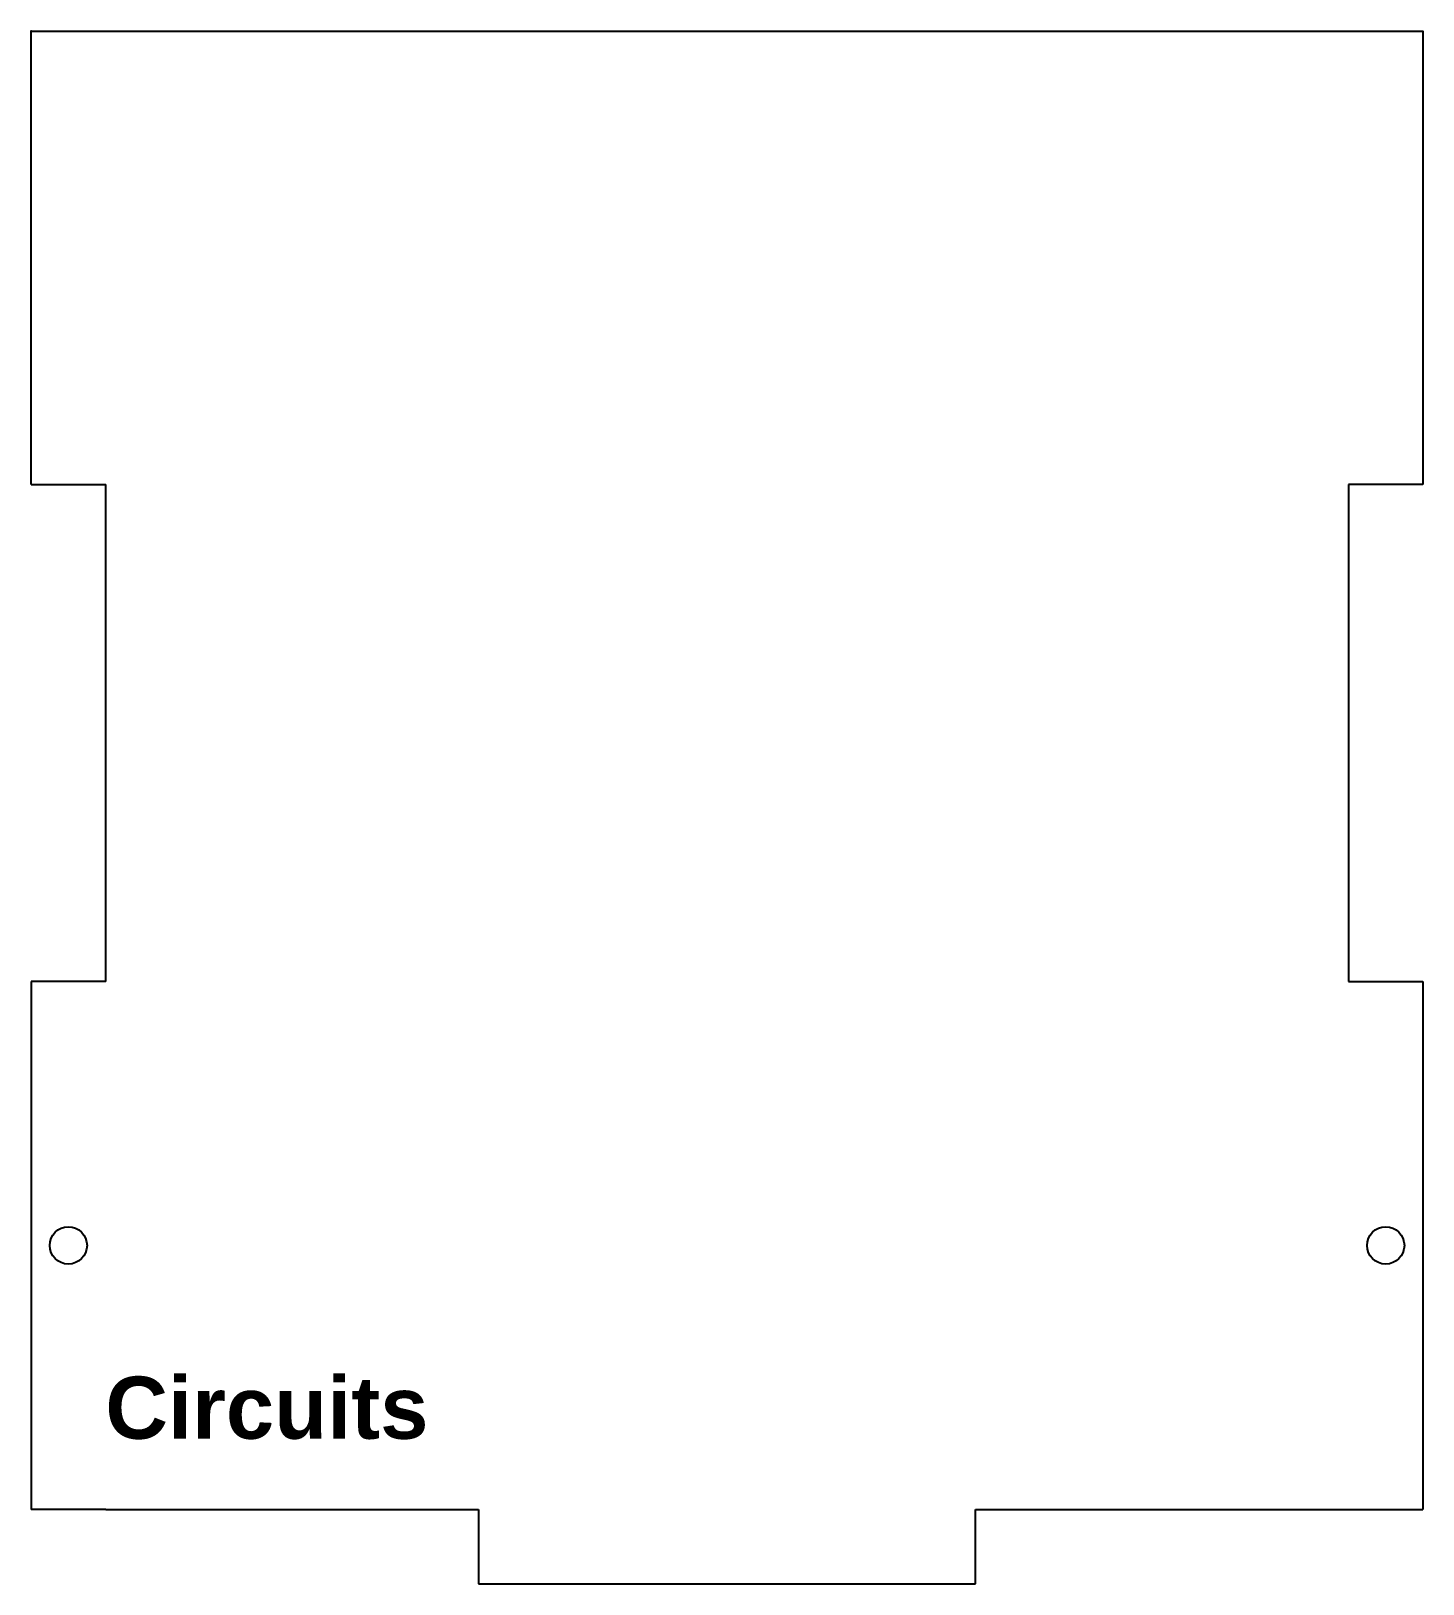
# Model space of a CAD drawing. Header units: millimetres. Extents: x 1233 to 1345, y 575 to 700.
import ezdxf

# ---------------------------------------------------------------- set-up
doc = ezdxf.new("R2010")
doc.units = ezdxf.units.MM
doc.layers.get('0').update_dxf_attribs({"color": 18, "true_color": 0x000000})
doc.layers.add('FabLab$CUT', color=18, linetype='Continuous', true_color=0x000000)
doc.styles.add('Arial Regular', font='')
doc.styles.get('Arial Regular').set_extended_font_data('Arial')

msp = doc.modelspace()

# ---------------------------------------------------------------- linework, layer by layer
at = {"layer": 'FabLab$CUT'}
for p, q in [((1232.86, 663.27), (1238.86, 663.27)), ((1238.86, 623.27), (1238.86, 663.27)), ((1341.86, 663.27), (1338.86, 663.27)), ((1338.86, 663.27), (1338.86, 623.27)), ((1344.86, 663.27), (1341.86, 663.27)), ((1238.86, 623.27), (1232.86, 623.27)), ((1232.86, 623.27), (1232.86, 580.77)), ((1338.86, 623.27), (1344.86, 623.27)), ((1344.86, 623.27), (1344.86, 580.77)), ((1238.86, 580.77), (1232.86, 580.77)), ((1238.86, 580.77), (1268.86, 580.77)), ((1268.86, 580.77), (1268.86, 574.77)), ((1308.86, 574.77), (1308.86, 580.77)), ((1308.86, 580.77), (1338.86, 580.77)), ((1338.86, 580.77), (1344.86, 580.77)), ((1268.86, 574.77), (1308.86, 574.77))]:
    msp.add_line(p, q, dxfattribs=at)
msp.add_lwpolyline([(1232.86, 663.27), (1232.86, 699.77), (1344.86, 699.77), (1344.86, 663.27)], dxfattribs=at)
for centre in [(1235.86, 602.02), (1341.86, 602.02)]:
    msp.add_circle(centre, 1.5, dxfattribs=at)
msp.add_point((1232.86, 699.77), dxfattribs=at)

# ---------------------------------------------------------------- texts
at = {"insert": (1238.83, 591.46), "char_height": 5, "width": 61.087, "attachment_point": 1, "style": 'Arial Regular'}
msp.add_mtext('{\\fArial|b1;Circuits}', dxfattribs=at)

doc.saveas('drawing.dxf')
